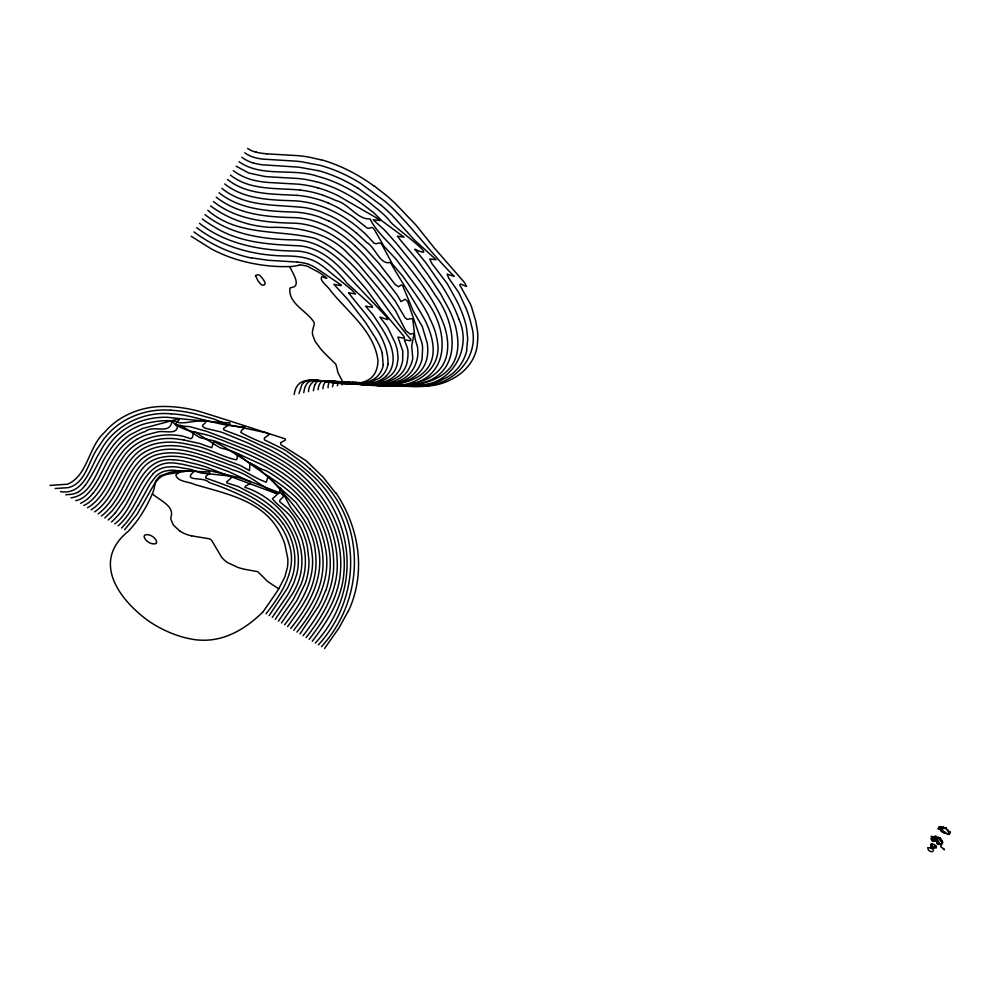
<?xml version="1.0" encoding="UTF-8"?>
<svg xmlns="http://www.w3.org/2000/svg" width="1000" height="1000" viewBox="0 0 1000 1000"><rect width="100%" height="100%" fill="white"/><g stroke="black" fill="none" stroke-linecap="round" stroke-linejoin="round"><path stroke-width="1.5" d="M935.387 839.013L935.4 839.775A1.9 1.625 -2.3 0 1 934.925 840.825M931.5 839.35L931.325 838.512A6.438 5.5 -2.2 0 1 931.712 838.275L932.05 838.188A1.375 1.175 -2.2 0 1 933.312 838.475M936.237 836.688L936.3 836.875A1.325 1.137 -2.5 0 0 936.363 837.562L940.425 839.312M935.475 838.688L935.475 838.538A10.987 9.4 -2 0 0 935.462 838.213L935.462 838.188A7.85 6.725 -2.1 0 1 935.4 838.65L935.387 838.95M935.462 838.913L935.462 839.2A8.213 7.013 -2.7 0 0 935.462 839.525L935.4 839.675M943.863 827.438L944.075 828.462L944.975 828.35A1.688 1.45 -3 0 1 945.662 827.95L946.25 828.238M943.863 827.638C943.725 829.6 946.225 826.787 946.375 828.55A2.712 2.325 -3.1 0 0 946.5 829.112L947.575 830.025A3.262 2.788 -2.9 0 1 948.125 830.413L948.575 831.838A4.088 3.5 -3 0 0 949.15 831.7L949.312 831.625M931.737 840.15L933.425 841.538M383.15 364.588L382.25 353.2M308.525 391.65C308.375 385.412 313.263 379.012 320 380.613A43.9 40.163 41.5 0 1 321.2 380.712C338.537 382.25 356.213 386.287 373.537 382.65M388.013 363.787C388.35 335.288 364.25 313.888 348.575 292.75L355.613 294.062L351.75 289.925L324.188 267.375A74.375 67.962 49.5 0 0 320.812 264.925C311.288 257.712 299.15 256.238 287.575 255.975C255.312 255.925 222.613 247.488 196.7 227.65M298.975 393.587L301.938 384.525A11.975 10.962 44 0 1 308.463 380.55L309.312 380.425M303.75 392.612L304.812 387.55L306.825 383.713A9.675 8.863 44.1 0 1 310.062 381.25A12.038 11.037 43.9 0 1 313.075 380.538L314.325 380.425A26.612 24.375 42.8 0 1 316.588 380.45L353.387 383.938A115.188 107.025 53.6 0 0 356.337 383.988L369.725 382.575L379.45 378.113A24.562 22.825 45.5 0 0 388.062 363.8M318.113 389.7C318.412 386.05 319.962 380.387 324.675 380.85A24.65 22.625 42.7 0 1 326.2 380.925L337.525 382.2M322.912 388.725C323.162 385.588 324.45 380.112 328.713 381.025C351.838 382.35 378.963 391.163 399.237 375.637A30.65 28.6 45.7 0 0 404.175 369.65L404.637 368.837A26.113 24.375 45.4 0 0 407.038 362.663L407.8 357.488A83.725 77.213 47.4 0 0 408.025 354.225L407.938 350.712A17.038 15.95 45.6 0 0 407.038 346.825L404.275 339.762L410.462 340.788L411.062 339.75C381.2 305.1 359.1 257.55 314.887 238.35C279.062 229.35 237.938 236.625 207.825 210.3M351.825 382.863L386.675 385.475A125.025 117.062 54.6 0 0 391.3 385.45C415.875 387.625 442.987 367.962 437.3 341.2A66.875 62.337 46.4 0 0 432.962 325.363L427.962 314.363A162.35 148.088 45.3 0 0 419.325 299.7L402.912 276.375L392.512 264.237L381.587 244L379.575 242.887L375.975 243.762L373.913 243.088L365.262 233.738A121.463 114.3 69 0 1 363.3 232.062C344.688 215 320.962 202.537 295.475 200.863C271.3 199.988 244.662 199.762 224.737 183.962M313.312 390.675L314.713 385M342.163 384.825L342.8 381.812L367.875 384.538M337.337 385.8L338.263 381.95A6.475 5.975 43.8 0 1 338.462 381.525L375.775 385A112.975 105.55 53.4 0 0 385.875 384.812C399.462 384.062 414.2 378.188 420.037 364.963A31.525 29.512 45.6 0 0 422.1 358.837L422.625 347.625A57.15 53.2 46.3 0 0 422.038 343.15L407.663 301.462L405.188 299.25L401.025 301.613L397.3 295.188L385.625 280.075L364.95 255.787A182.188 164.412 46.5 0 0 354.862 245.7M332.525 386.775L333.562 382.512A4.7 4.338 44 0 1 334.288 381.3M948.325 831.762L948.375 831.6A1.3 1.113 -3 0 0 948.413 830.8M294.2 394.55C297.375 369.812 326.7 384.525 342.887 383.387C352.388 383.988 362.488 384.675 371.35 380.538M938.487 828.562L938.825 829.175M936.875 843.425L936.75 842.362M931.462 839.575L931.388 839.125M466.587 350.325L467.7 338.938L466.6 328.225A78.112 73.188 46.9 0 0 463.837 317.7L463.062 315.425A124.612 115.5 46.5 0 0 460.387 308.65A98.387 91.75 46.9 0 0 456.238 299.962L449.387 287.488A63.575 59.688 49.2 0 0 446 281.975L431.975 263.712L429.712 258.988L436.112 259.738L414.113 239.65L392.038 215.238A191.175 173.912 48.1 0 0 381.388 205.4M942.062 842.025L941.862 842.887M933.363 838.625L932.325 839.925L933.962 840.962L934.575 839.688L933.275 838.9M941.862 842.887L942.312 840.625L939.163 838.625A1.412 1.212 -2.6 0 1 938.812 838.162L938.337 837.038L936.6 837.613M325.562 590.625L321.662 600.163A139.8 122.713 38.2 0 1 318.463 606.337L299.962 633.925M932.675 845.913L930.65 845.675L931.413 846.55A7.025 6 -2.3 0 0 933.263 847.738L936.3 847.925L935.537 845.512A7.013 5.975 -2 0 0 933.688 844.325L930.938 843.975L930.65 845.675M348.3 611.062L338.837 628.162L324.525 648.525M941.875 829.6L942.05 829.05M938.75 828.25L938.775 828.188A1.338 1.137 -2.7 0 0 938.913 827.337L938.787 827.9A4.213 3.613 -2.6 0 1 938.612 828.288L938.512 828.5A6 5.125 -2.6 0 0 937.913 828.587L938.238 828.6A3.438 2.938 -2.7 0 1 938.775 828.538L940.263 828.575A12.263 10.475 -2.5 0 1 940.775 828.6L941.737 828.812L940.4 828.525M138.112 505.65L150.238 483.7L156.2 476.012A25.45 22.338 40.7 0 1 163.137 471.688A24.525 21.525 40.8 0 1 166.075 470.863L169.4 470.363A41.788 36.637 39.9 0 1 172.188 470.213L174.625 470.262A8.75 7.7 41.5 0 1 176.363 470.575L209.587 472L209.587 473.4L206.175 476.062L205.575 478.013C229.025 486.1 253.663 494.963 272.7 511.938A65.788 58.012 36.5 0 1 283.012 523.737M942.3 832.062L942.738 831.737A3.475 2.975 -2.7 0 1 943.363 831.888M263.137 611.7L276.212 592.8A251.137 216.025 44.1 0 0 279.025 588.288L284.9 576.775L287.462 567.238A47.975 42.387 36.2 0 0 287.8 558.5L284.662 543.538A71.888 63.188 36.7 0 0 278.75 530.562C261.913 500.238 225.05 493.488 194.537 484.438C188.962 481.538 177.237 481.95 175.837 474.9C179.45 472.362 181.412 470.513 175.175 471.575A57.6 50.5 39 0 0 170.15 472.287L159.7 476.075L155.75 480.95A11.9 10.438 41.3 0 0 155.562 481.75L154.088 488.587A64.612 55.838 43.3 0 1 152.338 493.888C146.225 507.625 138.438 520.887 127.837 531.65C93.875 559.587 115.463 594.25 142.137 616.038A86.4 75.462 37.3 0 0 150.938 622.587C164.5 631.263 179.788 637.625 195.8 639.775A68.975 60.138 36.5 0 0 212.062 639.712C231.8 637.2 249.037 625.6 262.962 611.938M266.05 613.775C281.35 594.05 298.288 569.225 288.7 543.075C279.95 512.825 249.312 498.075 222.4 487.362A142.213 123.112 35.5 0 0 218.162 485.737L212.925 483.85A114.412 103.075 45.8 0 1 208.888 482.287C203.512 476.15 181.438 482.35 194.363 471.125L188.75 470.85L167.4 474.212L163.012 475.7A15.862 13.913 41 0 0 161.3 476.688A27.5 24.137 40.4 0 0 158.312 479.125L156.3 481.413A69.312 61.112 38.5 0 0 152.487 487.175L137.1 514.312L124.625 529.738M269.137 615.612L286.9 589.025A118.812 104.075 38.8 0 0 288.387 586.213L290.988 580.45A65.575 57.825 36.6 0 0 283.125 523.675M272.225 617.45L287.113 595.825A175.25 152.487 41 0 0 289.562 591.663L293.9 582.837L296.837 573.837A68.25 60.2 36.5 0 0 271.413 506.725M278.4 621.112L293.125 599.8L301 584.5A78.238 68.987 36.7 0 0 304.938 569.25A76.575 67.525 36.6 0 0 303.913 547.175L302.375 540.837A59.05 52.275 36.2 0 0 301.062 536.987L298.25 530.462A207.188 177.35 37.6 0 0 295.7 525.212C291.7 513.312 279.4 507.775 272.425 498.725L276.7 495L276.537 493.688C253.162 484.837 229.425 476.362 206.112 467.025A314.25 263.762 31.9 0 0 198.363 464.637L183.025 460.913A78 68.188 38.8 0 0 173.325 459.75M275.312 619.288L292.7 593.45A131.738 115.312 39.1 0 0 294.275 590.538C317 550.037 285.613 500.163 244.812 487.287L245.812 485.863L250.362 483.587L250.212 481.575L238.2 477.463L183.125 464.387A102.675 89.45 37.7 0 0 179.112 463.787C140.025 455.4 138.588 506.312 114.8 523.9M281.475 622.95L296.988 600.388L305.188 583.562A78.925 69.625 36.5 0 0 308.962 560.337L307.35 546.538A85.213 75.075 36.7 0 0 305.55 539.55L302.913 532.212A68.1 60.213 36.4 0 0 300.9 527.825L296.775 520.45A191.2 164.35 37 0 0 294.037 516.075L288.5 508.938L279.875 501.925L279.637 500.525L283.538 496.488L281.413 493.475L247.913 480.6L228.725 471.662L206.062 463.462A179.6 154.675 35.4 0 0 193.363 459.688M284.562 624.775C300.425 604.45 316.163 579.862 311.913 552.8A82.775 73.012 36.5 0 0 310.363 544.15L306.762 532.675L302.45 523.038L290.438 507.013L280.325 488.162L279.75 491.938L278.1 493.862C262.275 488.062 249.7 474.225 232.613 469.825A163.625 141.637 35.6 0 0 227.463 467.65C204.775 459.825 179.963 447.837 155.55 455.05C136.688 461.55 130.925 482.463 121.375 497.837A162.675 137.613 46.6 0 1 119.213 501.337L112.45 510.513L104.825 517.975M287.638 626.613L300.238 608.725A217.85 189 41.9 0 0 304.65 601.55C313.3 587.263 317.587 570.212 315.512 553.55C313.475 521.375 287.625 499.837 269.075 476.488L267.925 476.825L266.3 482.212C253.575 477.938 242.125 468.088 228.45 464.487A198.35 170.613 34.8 0 0 222.488 462.113C198.062 453.8 166.513 440.05 142.875 457.95C126.6 472 122.762 495.112 107.725 510.262A71.2 60.963 43.9 0 1 101.463 515.988M290.725 628.438C309.425 605.125 325.95 575.487 317.525 544.6A99.113 87.263 36.7 0 0 315.025 535.425L307.812 519.012L295.887 502.362L255.463 465.788L249.9 463.1L249.5 470.675L240.525 465.575L208.738 453.625A189.425 163.162 35.4 0 0 191.137 448.512C170.787 442.738 144.95 444.663 132.238 463.825A91.587 80.7 38.8 0 0 128.675 469.188C119.462 484.663 113.112 502.8 98.138 513.888M296.887 632.1C316.15 608.112 332.575 577.762 324.938 545.988C320.4 522.288 306.775 500.737 288.062 485.65C281.325 480.213 274.05 475.45 266.663 470.938C247.3 464.338 231.775 449.675 213.663 441.562L211.762 447.75L204.3 445.238A34.275 30.288 41.4 0 0 199.5 443.438L184.2 440.087M293.8 630.262C305.637 614.15 318.075 597.312 321.725 577.163C325.6 556.512 320.75 534.812 310.375 516.75C295.062 486.662 261.312 475.875 238.15 453.787L236.9 453.65L237.3 458.325L236.337 459.837C221.262 456.737 207.562 447.562 191.95 445.2A91.5 80.087 39 0 0 185.588 443.85C167.525 439.925 146.237 442.062 133.325 456.637C118.212 473.5 113.975 498.6 94.6 511.9M303.038 635.75C319.375 614.625 334.75 590.037 333.65 562.25C333.237 523.875 309.3 488.6 276.8 469.387A163.825 142.662 35.6 0 0 272.2 466.6L266.825 463.55A219.488 188.938 34.4 0 0 252.075 456.138L248.663 454.55A235.662 202.15 34.1 0 0 236.75 449.513L214.988 441.05L199.85 437.625L180.688 425.337L177.587 424.975C177.9 436.45 163.337 429.475 156.475 432.312A164.988 144.1 35.9 0 0 153.038 433.088L146.738 434.825A56.625 49.688 41.2 0 0 140.625 437.325L137.213 439.175M306.112 637.587C323.312 615.538 339.025 589.487 337.137 560.4C335.887 519.65 309.188 483.1 274.15 463.812A196.863 170.4 35 0 0 260.15 456.25A248.9 213.113 33.9 0 0 247.913 450.513L221.575 439.988A209.275 180.338 35.2 0 0 216.863 438.338C202.05 431.75 184.913 433.15 172.5 421.987L171.688 422.188C169.462 435 153.512 424.5 145.3 431.488C138.012 433.787 131.375 437.9 125.738 443.025C113.088 454.45 107.487 471 98.825 485.225A117.938 100.037 46.1 0 1 97.15 487.85L93.562 492.788M309.188 639.412C324.637 619.212 339.35 596.425 340.538 570.225C343.587 524.438 314.25 481.538 274.825 460.288M321.463 646.7C364.338 599.65 366.962 525.138 319.862 478.625A135.262 119.1 36.5 0 0 310.225 469.137M312.262 641.237C327.388 621.45 341.763 599.263 343.812 573.763C348.4 526.8 319.375 481.662 279.237 458.963A181.312 157.688 35.4 0 0 273.913 455.85L249.013 443.512A199.812 173.025 35.2 0 0 241.225 440.275L224.188 433.225A35.888 31.888 41.5 0 0 220.05 431.788L205.025 428.15L202.537 426.3L202.712 425.125C216.75 414.425 180.75 426.362 176.9 421.712C166.912 419.538 156.325 421.1 146.463 423.338C133.2 426.838 121.287 434.925 112.987 445.825A108.175 95.225 39.3 0 0 108.112 452.875C97.15 467.863 92.788 495.025 70.963 497.85M318.387 644.875C364.438 594.612 361.625 515.538 307.075 470.875A150.863 132.275 36.2 0 0 298.7 464L295.225 461.375A102 90.388 37.1 0 0 289.113 457.225C274.575 445.9 256.137 441.45 240.8 432.362L241.575 430.462L244.525 428.1L244.537 426.887C224.05 426.562 205.2 419.5 185.362 415.475A116.65 102.125 39.3 0 0 171.275 413.837M315.325 643.05C368.938 584.538 352.375 496.662 282.863 457.2A181.537 158 35.5 0 0 267.6 448.587L244.3 437.7L223.875 429.938L223.487 428.425L229.363 424.513L230.012 422.863C208.75 421.763 188.05 419.513 166.95 417.25C153.262 417.038 139.325 420.163 127.65 427.45C105.525 440.062 99.012 466.1 85.087 485.575M115.4 512.737L124.338 500.05L138.2 474.963A87.362 77.025 38.5 0 1 140.1 472.05C151.137 453.7 175.275 454.025 193.363 459.688M932.138 840.05L933.2 838.775L934.675 839.663L933.612 840.938M940.775 830.225L941.525 829.312L943 830.212L942.1 831.287M944.262 832.675L945.312 832.35L944.6 833.1M944.362 832.738C945.9 830.438 942.913 834.175 943.587 831.562L944.45 832.812L943.475 832.425M944.9 833L943.4 832.025A3.15 2.688 -2.7 0 0 942.688 831.838L942.55 831.8M933.288 847.575L933.925 846.812L931.413 846.263L931.9 843.863M944.5 849.488L940.788 846.762A1.525 1.3 -2.5 0 1 940.788 846.087L942.887 842.325L939.95 840.425L942.288 841.375M937.987 842.938L939 842.775L938.575 843.288M943.175 848.688L944.287 849.737M938.737 844.425L941.838 843.2M153.212 473.713C139.625 489.75 134.338 511.737 118.088 525.85M385.775 376.35C396.613 366.725 393.888 350.288 387.738 338.862A102.638 93.837 45.4 0 0 381.35 327.512L373.125 314.962L365.55 306.137L372.6 307.35L372.05 305.863L346.8 283.075A12.212 11.375 53.4 0 1 345.288 280.963C333.125 266.425 317.162 252.087 297.175 251.088C262.9 250.837 227.175 245.037 199.475 223.337M123.125 440.3L125.2 438.45A63.925 56.075 41.2 0 1 129.8 434.988L142.387 428.525L178.9 418.787L179.338 419.513L175.263 424.387L176.388 425.55L190.087 426.725L202.1 430.1A137.825 120.262 37.7 0 1 206.925 431.45L249.062 447.3A226.4 194.925 34.4 0 1 274.862 460.225M155.863 543.55C151.75 545.25 144.725 540.938 144.088 536.55A4.025 3.487 39.2 0 1 144.913 535C149.025 533.288 156.062 537.612 156.688 542A4.013 3.487 39 0 1 155.863 543.55M941.888 831.462A2.163 1.85 -2.9 0 1 941.425 831.025L941.175 830.775A5.7 4.875 -3 0 1 940.512 829.75L939.013 828.85L940.288 829.488A5.962 5.112 -3 0 0 941.488 831.263M934.65 841.2L931.725 839.975M934.837 840.8L934.862 840.775A3.188 2.725 -2.3 0 1 934.463 841.062M939.9 844.175L936.65 842.125M935.113 841.162L936.225 841.462M934.837 836.525L935.6 836.213M77.513 492.388L76.988 492.663A22.925 19.65 43.3 0 1 69.775 494.438M939.75 844.275L938.15 844.475M439.475 381.125L447.762 376.9A46.863 44.225 46.2 0 0 466.788 350.387M948.675 831.812C951.038 829.85 949 836.075 949.663 832.938A11.2 9.588 -2.7 0 0 949.8 832.425L949.8 832.387A4.975 4.25 -2.9 0 0 949.887 831.762M421.975 382.938C463.488 372.8 456.138 322.4 435.688 295.925A243.15 218.65 44.3 0 0 427.912 284.025L413.75 264.713L396.625 243.612A199.55 180.775 46.7 0 0 393.263 239.838L386.25 231.9A34.062 31.75 55.5 0 0 384.062 229.638L373.2 219.775L380.213 220.525L378.562 219.1L337.8 195.512A157.738 144.025 48.7 0 0 332.438 193.075L327.125 190.912A101.975 93.625 52.5 0 0 319.462 188.325L317.975 187.913M299.3 265.113L296.775 265.712A50.188 45.875 57.4 0 1 292.075 266.45C273.087 267.362 253.9 264.738 235.763 259.175A155.662 140.95 64.1 0 1 211.062 248.762L191.163 236.262M299.375 265.087L299.75 264.988A8.688 7.987 53.4 0 1 300.475 264.85L306.863 266.012L318.275 272A104.637 95.125 47.2 0 1 323.088 275.225C330.012 280.438 326.175 277.738 321.688 276.75C319.037 280.7 328.475 286.737 330.588 290.7C347.962 312.337 374.263 331.388 377.95 360.525C377.188 394.375 336.538 381.775 315.438 380.438A32.175 29.438 42.5 0 0 309.3 380.363M948.5 834.438L949.412 833.875L948.188 834.488M318.988 380.962C343.075 380.138 372.5 393.038 392.45 373.837A26.463 24.65 45.5 0 0 397.137 364.938L398.1 358.263L397.463 350.913A45.538 42.237 45.9 0 0 394.95 342.488L388.137 328.35A37.3 34.65 46.9 0 0 385.838 324.888L379.837 317.05L387.762 319.65L386.5 316.837L340.1 267.675A161.612 145.638 46.3 0 0 335.913 263.762C325.913 254.462 313.412 247.213 299.625 245.837C270.338 244.5 239.562 243.075 214.062 226.75A143.65 130.1 64.7 0 1 202.25 219M421.662 384.913C453.35 382.912 472.337 346.975 458.663 318.812M932.188 840.975L932.788 841.363M932.675 851.737L931.1 851.587A6.725 5.737 -2.1 0 1 928.45 850.1L927.675 847.712L930.713 847.887M50 485.4L67.5 484.212C87.775 475.85 88.45 446.463 104.412 432.537C119.2 414.988 142.363 406.05 165.037 406.475C176.05 406.538 187 408.263 197.688 410.9C227.025 419.875 256.3 429.588 285.438 438.938L285.163 440.3L280.562 442.688L280.975 444.7L306.125 460.725L322.9 476.912L335.7 493.125M55.25 488.512L68.263 487.638C86.487 483.2 88.737 458.862 99.2 445.988A124.85 109.975 39.1 0 1 100.862 443.413C115.487 420.087 143.812 407.962 170.875 410.238M60.487 491.625C84.3 495.4 90.288 466.9 100.013 451.875C113.25 426.075 142.6 411.087 171.275 413.825M65.738 494.75L69.775 494.475M933.863 836.762L932.925 836.637A26.612 22.662 -1.7 0 0 931.2 836.438L931.488 836.612M334.3 381.3L334.775 381.325A20.888 19.212 42.7 0 1 335.575 381.388L343.363 382.275M421.4 385.613A115.6 108.787 53.6 0 1 411.825 386.312L388.75 385.662L368.512 383.837M173.325 459.787C139.762 456.712 135.5 497.75 117.15 516.325A87.3 74.713 44 0 1 111.5 521.938M355.613 382.325A18.162 16.788 42.3 0 1 356.1 382.362C397.025 390.375 472.262 391.8 455.5 326.512M940.35 828.512L939.562 828.487A9.312 7.963 -2.6 0 0 938.763 828.475M363.713 382.863L399.275 386.15A127.163 119.562 54.9 0 0 421.7 385.062M947.163 833.575L947.138 833.575A3.188 2.725 -3 0 1 945.588 833.2L945.588 833.088A2.3 1.975 -3 0 0 946.225 833.4L946.5 833.475A2.312 1.975 -3 0 0 947.062 833.575L947.375 833.587M394.975 385.925L365.288 382.837A37.525 34.675 40.5 0 0 364.312 382.738M368.663 384.6C392.262 388.188 426.287 381.812 427.7 352.45A44.025 41.163 46.1 0 0 427.225 343.137L422.275 326.475L415.55 315.038A39.625 37.688 51.1 0 1 412.95 310.438L402.7 285.738L401.287 284.938L398.562 286.762L395.15 284.475L378.5 262.875L365.075 248.3L353.162 237.2A111.425 101.925 49.9 0 0 329.15 221.062M266.562 153.837L298.55 155.688A145.1 133.062 51.4 0 1 309.462 157.213L321.375 159.95M297.312 195.4C273.587 193.912 247.262 195.188 227.575 179.537M297.35 262.075L267.838 260.238L251.525 257.825M938.825 827.362L941.075 827.65M367.188 382.875L395.35 385.887L415.425 386.463A120.138 113.15 54.1 0 0 423.787 385.875C454.188 385.275 481.062 356.025 471.287 325.062A88.925 83.212 47 0 0 465.538 307.25M370.037 383L374.175 383.5M938.838 827.275L939.463 827.337A26.35 22.475 -2.2 0 1 940.738 827.5L943.913 827.262L942.712 827.275A2.688 2.3 -2.9 0 1 941.062 827.788M300.325 190.075C276.8 187.775 250.212 190.763 230.425 175.1M364.45 383.562C396.1 389.575 450.125 387.675 447.638 342.525A63.875 59.737 46.5 0 0 444.025 325.075C433.85 297.288 414.575 274.113 396.188 251.363C387.35 240.413 376.125 231.55 370.112 218.938C357.212 219.688 348.65 203.388 335.538 200.413A96.713 88.837 52.4 0 0 329.562 197.75L323.038 195.275M374.588 383.55L400.225 386.163L419.588 386.575A125.075 117.875 54.7 0 0 425.163 386.225C449.837 385.55 476.312 368.725 477.525 342.05A59.737 56.35 46.7 0 0 477.5 331.037L475.812 321.388L471.637 307.225A33.4 31.7 48.3 0 0 470.213 303.75L459.738 284.962L460.55 284.025L466.637 286.5L464.45 282.45L434.462 248.175L416.087 225.212L395.163 203.337A206.85 188.012 47.9 0 0 385.625 194.85L374.212 185.963M343.775 382.537C363.688 384.2 388.312 389.462 404.7 374.475A30.512 28.5 45.6 0 0 408.1 370.363L411.375 363.862L412.8 358.413L411.712 346.25L414.062 333.3L410.213 334.15L405.737 330.588L395.475 310.587L384.062 295.2A203.775 182.9 44.8 0 0 380.925 291L358.312 264.012A179.825 161.988 46.3 0 0 348.9 254.462C328.675 232.262 298.325 226.663 269.625 227.387A191.175 172.037 68.3 0 1 265.538 226.988C245.75 225.125 226.562 217.812 210.625 205.938M339.275 382.413L361.012 384.325A140.113 130.438 55.8 0 0 364.888 384.425L377.3 383.612L386.238 381.15A32.7 30.475 46 0 0 396.938 373.713L399.237 370.525A20.925 19.525 45.1 0 0 400.363 368.375L401.763 364.35A79.887 73.713 47.9 0 0 402.638 360.925L402.812 351.1L397.863 337.088L404.562 338.263L404 336.463L380.262 308.025L365.863 288.663L349.812 270.2A173.438 156.075 46.1 0 0 346.025 266.262C332.775 252.262 315.438 240.662 295.625 239.925C263.925 239.55 230.7 234.913 205.037 214.662M360.412 382.675L367.863 383.562M362.688 383.363L353.237 382.238A16.45 15.2 42.5 0 0 352.675 382.188M938.025 844.362L937.062 843.512M359.9 382.612L359.038 382.512A20.1 18.587 42 0 0 358.525 382.463M363.45 382.825L362.188 382.675A27.637 25.55 41.3 0 0 361.425 382.6M191.637 535.862L209.55 538.837A7.925 6.95 37.6 0 1 211.637 540.312L221.612 557.263A25 22.113 36.8 0 0 227.4 562.487L237.887 567.413A61.537 54.812 38 0 0 245.263 569.4L257.712 571.65L264.75 578.587A34.162 30.45 34.5 0 0 267.887 581.675L278.712 588.825M256.488 152.25L255.725 152.05M316.125 181.663L306.425 179.6A129.812 119.025 50.8 0 0 298.325 178.525L267.8 176.75A144.85 130.225 68.6 0 1 264.675 176.45L248.6 172.963L236.15 166.188M318.012 170.637L298.788 167.162L262.362 164.788A76.15 68.8 65.5 0 1 254.925 163.388L253.162 162.875M321.25 217.763L329.1 221.188M933.188 838.325L931.237 838.188M936.275 846.35L934.7 845.775L936.538 846.888M931.087 846.237L934.025 848.012M358.275 188.275L381.4 205.387M179.925 531.1L173.375 525.138L170.863 519.288A8.838 7.738 39.4 0 1 170.963 517.1C174.938 505.788 158.7 499.95 152.387 493.762M216.25 197.188C238.4 214.762 267.488 217.075 294.688 217.625C317.475 218.738 338.562 230.188 354.85 245.712M213.438 201.562C236.2 219.587 265.95 222.738 293.988 223.15C316.45 223.975 337.1 235.525 352.85 251.025A180.463 162.725 46.4 0 1 361.05 259.3L376.712 277.325L395 300.825L405.112 317.787L407.113 319.337L411.637 318.663L412.8 319.325L414.95 337.738A29.488 27.975 46 0 0 416.025 342.1L417.612 347.438L417.887 353.363A44.95 41.913 46.2 0 1 417.6 356.812C410.438 396.463 359.862 383.113 332.362 381.225A14.925 13.725 43.2 0 0 330.613 381.15L330.375 381.2A1.963 1.812 44.2 0 0 329.888 381.538M221.9 188.375C245.375 207.5 276.887 204.387 305.075 207.675A93 85.312 51.4 0 1 322.3 212.375L330.625 215.975A116.812 106.862 49.9 0 1 356.175 232.95M219.075 192.787C240.863 210.175 269.7 211.3 296.337 212.162A93.438 85.7 51 0 1 321.287 217.65M239.013 161.713C262.125 177.95 292.575 167.587 318.113 176.438C337.388 181.65 355.238 191.412 370.9 203.688C377.413 209.312 384.75 214.425 390.012 221.262C391.887 225.7 444.113 262.738 414.8 249.225L426.325 263.412L441.5 285.262A182.825 167.037 45.5 0 1 449.412 298.412A125.087 115.8 46.3 0 1 458.75 318.788M271.537 506.562L266.075 502.388A105.4 92.212 36 0 0 253.075 494.263L238.162 486.525L226.863 482.875L226.7 481.863L231.012 478.125L230.938 476.637L229.75 476.012L201.1 473.038L190.912 469.438L176.838 467A49.275 43.188 39.8 0 0 171.788 466.75L168.775 466.875A30.025 26.35 40.7 0 0 153.125 473.625M356.225 232.875L364.725 240.55A113.112 103.6 49.9 0 1 366.45 242.25C375.325 247.062 379.963 265.475 390.4 262.387C401.438 281.8 414.225 300.663 425.1 320.412A87.575 81.15 46.2 0 1 429.588 331.075C449.212 387.212 383.8 390.45 347.275 382.137A18.725 17.363 43 0 0 346.987 383.85M310.238 469.125L306.637 465.975A104.062 92.275 37 0 0 300.338 461.012L286.775 451.2A36.463 32.763 39.4 0 0 283.062 448.988L264.45 439.875L264.325 438.038L269.25 434.5L266.488 432.825L227.325 424.462L213.775 418.988L195.837 414.05A135.5 118.413 38.6 0 0 170.875 410.213M941.488 831.263L941.862 831.562A1.638 1.4 -2.8 0 0 942.4 831.775M938.312 841.65L938.288 841.612A4.625 3.95 -2.2 0 1 938.775 842.113M937.975 841.175L938.025 841.338A9.825 8.4 -2.8 0 1 937.487 840.7L935.413 837.788A2.438 2.087 -2.3 0 1 935.462 838.138L935.35 837.825A2.125 1.825 -2.3 0 0 934.712 836.95M948.35 830.825L948.1 830.537A4.138 3.538 -2.9 0 0 947.225 829.95A6.637 5.688 -3.3 0 1 946.912 829.775L946.838 829.725A2.1 1.8 -3.1 0 1 946.3 828.45M343.575 383.488L338.025 372.75A21.062 19.525 44.8 0 1 337.362 369.913L335.887 364.3L328.562 357.088A89.588 83.925 51.5 0 1 320.775 349.038L315.038 341.238L312.587 334.7A13.175 12.15 48.3 0 1 312.712 330.1L314.25 324.1A5.487 5.038 49.3 0 0 313.988 322.375C307.15 310.812 288.612 304.15 289.85 288.688A3.625 3.312 52 0 1 290.738 287.625C302.55 286.825 292.05 272.3 289.788 266.625M376.4 339.438L365.725 322.7L350.025 302.288A147.713 140.6 62.3 0 1 347.463 299.037L333.888 284.312L341.025 285.688L341.337 285.1L315.025 267.375A53.425 48.938 50.3 0 0 312.863 266.2L311.438 265.5A30.512 28.012 51.8 0 0 308.738 264.425M936.287 836.488L934.912 836.4A4.312 3.7 -2.4 0 1 934.412 836.663M931.438 836.912L933.637 836.95A2.662 2.275 -2.4 0 0 934.362 837M465.562 307.238L459.775 294.688A35.925 34 49.5 0 0 458.15 291.637L448.738 278.137L447.125 274.163L454.188 276.35C433.288 255.5 415.5 231.488 394.688 210.312A210.738 191.2 47.5 0 0 384.75 201.175L360.625 183.363A148.463 136.012 50.8 0 0 320.5 165.425L301.425 161.737A157.812 144.625 50 0 0 295.275 161.125L262.45 159.088A70.888 64.037 65.5 0 1 255.525 157.787L253.962 157.338A30.337 27.45 63 0 1 244.737 152.8M933.6 850.638L933.05 849.575A6.575 5.613 -1.8 0 0 930.7 847.913M314.812 385.037A8.375 7.688 44 0 1 318.863 380.712M385.863 376.45A32.612 30.325 46.1 0 1 373.512 382.575M383.363 364.65A24.013 22.3 45.6 0 1 371.325 380.475M376.275 339.5A62.512 57.538 45.6 0 1 382.362 353.175M297.35 262.113A51.163 46.913 50.3 0 1 308.762 264.288M251.513 258.025A153.887 139.362 64.3 0 1 193.95 231.938M455.575 326.488A98.238 91.388 46.5 0 0 448.6 308.575L440.55 293.712L428.263 275.262A254.112 228.212 44.4 0 0 422.362 267.288C414.988 256.163 405.25 246.575 397.4 236.163L404.05 237.15L382.325 221.15L373.688 212.712L360.9 202.938A138.325 126.65 50.3 0 0 336.613 188.938L335.737 188.55A125.312 114.887 51.2 0 0 316.125 181.637M321.413 159.75A161.175 147.537 50.3 0 1 374.1 186.125M266.562 153.775A77.575 70.013 66.3 0 1 256.488 152.287M255.712 152.113A25.025 22.637 63.1 0 1 247.587 148.375M439.513 381.2A79.362 74.75 49.7 0 1 421.388 385.538M318.025 170.55A141.662 129.8 50.9 0 1 358.2 188.412M253.137 162.963A37.15 33.625 63.1 0 1 241.85 157.287M328.062 387.775A13.037 12.025 43.6 0 1 329.663 381.388M349.712 382.038A13.388 12.363 42.8 0 1 350.25 382.088L388.85 385.613A127.662 119.625 54.8 0 0 398.237 385.462C449.888 384.9 451.788 332.837 425.513 299.575A226.962 204.325 44.4 0 0 421.75 293.762L396.175 259.375L383.862 246.137L374.275 229.438L372.25 227.425L369.487 228.113A3.787 3.538 58.4 0 1 367.137 228.038L352.388 216.337L339.212 208.35A100.087 91.862 51.7 0 0 328.188 203.062M297.312 195.338A110.175 101.025 51 0 1 328.225 202.95M300.325 190.087A110.675 101.512 51.4 0 1 323.05 195.238M422.062 383.2A97.95 92 51.8 0 1 395.062 385.662M317.975 187.887A120.763 110.738 51.1 0 0 298.538 184.188L268.113 182.45A150.025 134.887 68.6 0 1 264.862 182.125L263.575 181.975A102.188 92.275 66 0 1 255.9 180.712L252.575 179.925A58.487 52.938 63.3 0 1 233.263 170.688M191.637 535.837A30.812 27.125 39.7 0 1 179.925 531.112M336 492.95A132.088 116.512 36.7 0 1 348.4 611.112M85 485.5A38.938 33.325 43.9 0 1 77.638 492.55M93.35 492.625A43.35 37.138 43.6 0 1 80.612 503.275M123.05 440.225A94.8 83.362 39.8 0 0 111.312 454.825C102.25 468.713 97.487 485.913 84.288 496.75A28.963 24.825 43.2 0 1 75.738 500.712M137.15 439.1A72.325 63.513 40.5 0 0 121.25 453.575L118.462 457.463A113.65 100.213 38.5 0 0 116.8 460.075C108.088 474.162 102.812 490.975 89.725 501.85A37.9 32.487 43.3 0 1 83.8 505.487M137.9 505.513A136.263 116.037 45.3 0 1 121.575 528M115.388 512.725A84.712 72.487 44.1 0 1 108.188 519.975M184.2 440.075A75.6 66.3 39.9 0 0 179.675 439.375C159.462 435.8 136.65 442.575 125.363 460.613A104.262 91.925 38.6 0 0 121.962 465.913C113.3 480.562 107.362 497.95 93.188 508.438A47.325 40.562 43.4 0 1 91.088 509.812M325.763 590.7A101.7 89.7 36.6 0 0 288.738 481.95L280.175 475.613A157.125 136.925 35.6 0 0 261.438 464.513L233.325 451.538L222.9 448.5A15.45 13.812 43 0 1 219.375 447.4L195.263 432.2L193.375 432.825L192.425 437.512L190.875 438.725L183.125 436.262A13.375 11.812 42.9 0 0 181.15 435.85C159.4 432.188 134.662 438.775 122.413 458.3A106.6 93.963 38.7 0 0 118.912 463.787C110.538 477.837 104.95 494.45 91.75 504.938A42.975 36.837 43.3 0 1 87.5 507.688M937.962 841.175A13.137 11.238 -3 0 1 937.125 840.1L935.312 837.513A2.6 2.225 -2.3 0 0 934.675 836.838M933.763 841.2A1.587 1.363 -2.3 0 0 934.812 841.213L934.912 841.112A2.587 2.212 -2.3 0 0 935.688 839.675M939.737 839.163A2.4 2.05 -2.6 0 1 938.462 837.562M255.5 275.613L257.987 280.863L260.863 284.3A5.288 4.812 52.7 0 0 263.012 285.2C268.463 284.913 261.837 277.5 259.975 275.6A5.288 4.8 52.7 0 0 257.825 274.7L255.5 275.613M939.9 826.65L941.35 826.812L939.9 826.65M940.037 837.85L940.688 838.95L940.037 837.85"/></g></svg>
